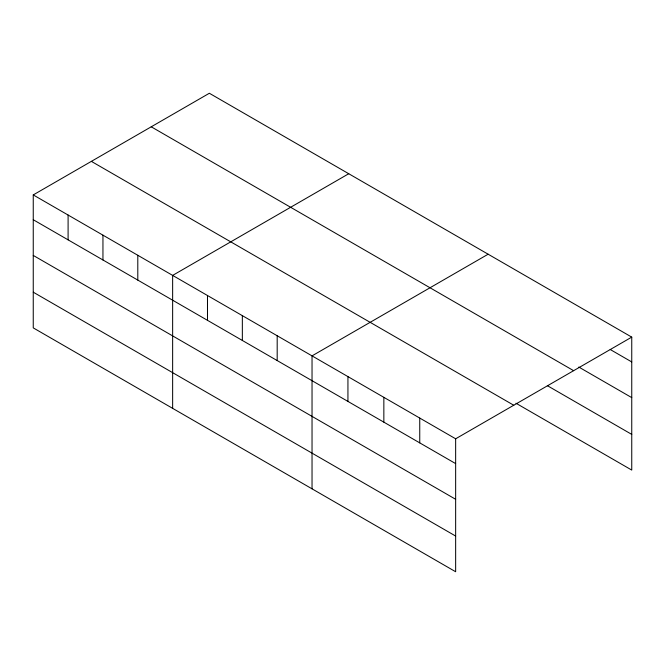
<?xml version="1.0" encoding="UTF-8"?>
<svg xmlns="http://www.w3.org/2000/svg" width="665" height="665" viewBox="0 0 665 665"><rect width="100%" height="100%" fill="white"/><g stroke="black" fill="none" stroke-linecap="round" stroke-linejoin="round"><path stroke-width="1" d="M33.25 194.92L455.65 438.792L455.65 571.742L33.25 327.878L33.25 194.92L209.35 93.258L631.75 337.122L631.75 470.08L515.957 403.223M348.743 173.731L172.642 275.401L172.642 408.352M488.135 254.213L312.035 355.875L312.035 488.833M455.65 438.792L631.75 337.122M610.204 349.499L631.75 361.935M578.791 367.047L631.75 397.62M151.238 126.807L573.637 370.679M547.378 385.675L631.75 434.395M91.363 161.371L513.762 405.243M33.25 219.733L455.65 463.605M33.25 255.418L455.65 499.29M33.25 292.184L455.65 536.057M419.748 418.069L419.748 442.873M383.846 397.338L383.846 422.15M347.936 376.606L347.936 401.419M277.189 335.759L277.189 360.571M242.343 315.642L242.343 340.447M207.488 295.518L207.488 320.331M137.796 255.285L137.796 280.09M102.95 235.161L102.95 259.973M68.096 215.044L68.096 239.857"/></g></svg>
